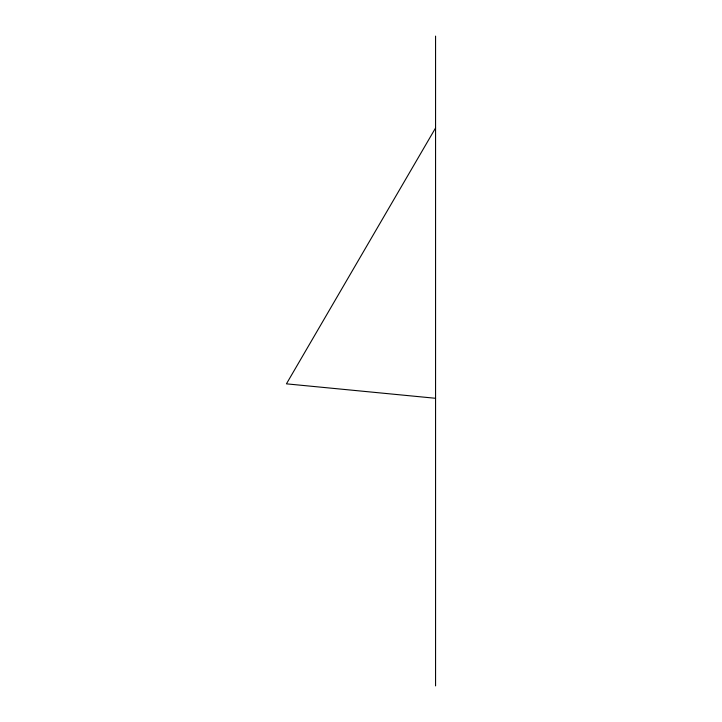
<?xml version="1.0" encoding="UTF-8"?>
<svg xmlns="http://www.w3.org/2000/svg" width="722" height="722" viewBox="0 0 722 722"><rect width="100%" height="100%" fill="white"/><g stroke="black" fill="none" stroke-linecap="round" stroke-linejoin="round"><path stroke-width="1.08" d="M435.565 127.975L286.435 383.842L435.565 398.282M435.565 36.1L435.565 685.9"/></g></svg>
